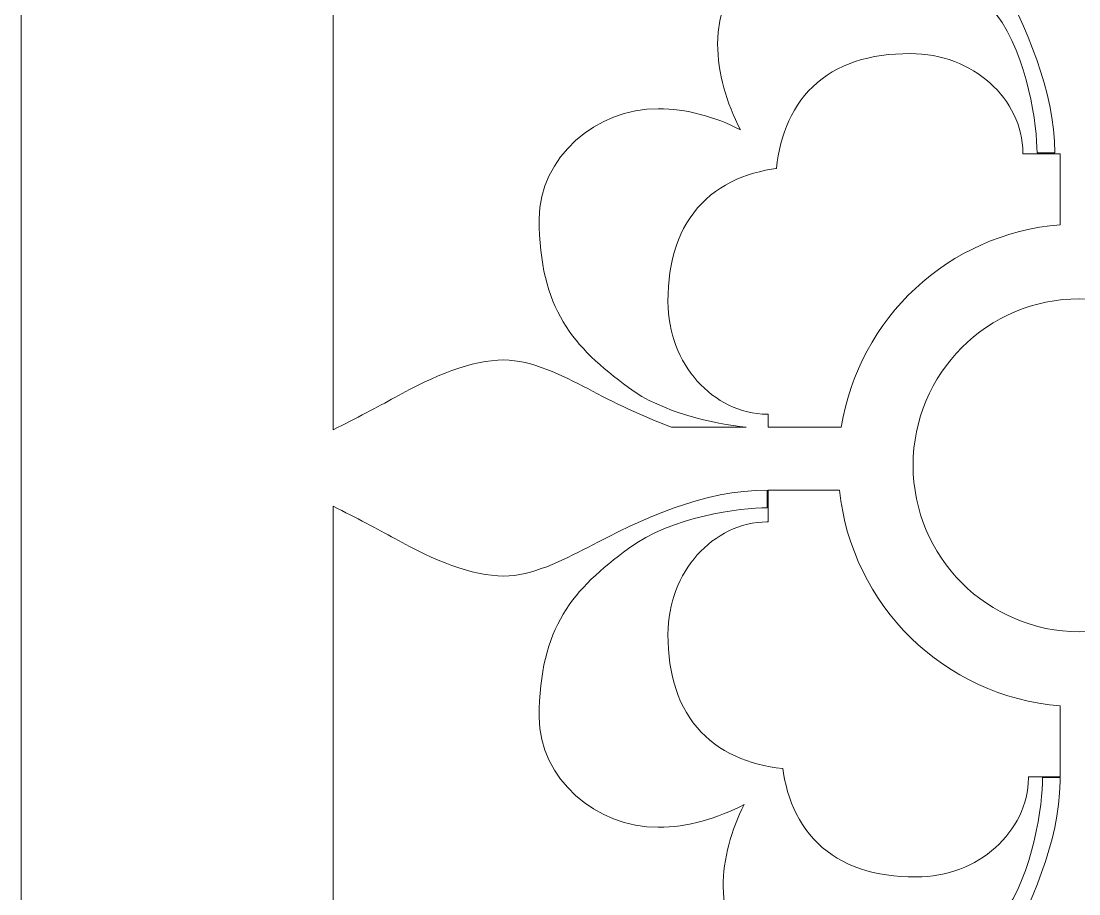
# Model space of a CAD drawing. Header units: centimetres. Extents: x -9.9 to 7.5, y -9.5 to 6.6.
# Drawn here: x -9.861 to -8.785, y -7.767 to -6.88 of the extents above; entities that cross this region are included whole.
import ezdxf

# ---------------------------------------------------------------- set-up
doc = ezdxf.new("R2010")
doc.units = ezdxf.units.CM
doc.header["$MEASUREMENT"] = 0
doc.layers.add('layer 1', color=7, linetype='Continuous')

msp = doc.modelspace()

# ---------------------------------------------------------------- linework, layer by layer
at = {"layer": 'layer 1', "color": 177, "lineweight": 9}
for points, knots in [([(-9.86086, -9.47414), (-9.86086, -9.47414), (-9.86086, 6.55374), (-9.86086, 6.55374), (-9.86086, 6.55374), (-9.86086, 6.55374), (-1.55598, 6.55374), (-1.55598, 6.55374), (-1.55598, 6.55374), (-1.55598, 6.55374), (-1.55598, -9.47414), (-1.55598, -9.47414), (-1.55598, -9.47414), (-1.55598, -9.47414), (-9.86086, -9.47414), (-9.86086, -9.47414)], [0, 0, 0, 0, 0.2, 0.2, 0.2, 0.2, 0.4, 0.4, 0.4, 0.4, 0.6, 0.6, 0.6, 0.6, 1, 1, 1, 1]), ([(-8.88262, -6.68311), (-8.88839, -6.66622), (-8.89172, -6.65003), (-8.89172, -6.63456), (-8.89172, -6.63456), (-8.89172, -6.60655), (-8.87605, -6.57518), (-8.86259, -6.54942), (-8.86259, -6.54942), (-8.83405, -6.49566), (-8.80554, -6.4333), (-8.80439, -6.37075), (-8.80439, -6.37075), (-8.80439, -6.37075), (-8.80439, -6.36684), (-8.80439, -6.36684), (-8.80439, -6.36684), (-8.80439, -6.36684), (-8.82227, -6.36684), (-8.82227, -6.36684), (-8.82227, -6.36684), (-8.82227, -6.39373), (-8.83123, -6.46431), (-8.86372, -6.50798), (-8.86372, -6.50798), (-8.90516, -6.564), (-8.94323, -6.59871), (-9.0351, -6.59871), (-9.0351, -6.59871), (-9.09783, -6.59871), (-9.1471, -6.54048), (-9.1471, -6.47773), (-9.1471, -6.47773), (-9.1471, -6.44935), (-9.13884, -6.42004), (-9.12575, -6.39408), (-9.12575, -6.39408), (-9.15261, -6.40827), (-9.18336, -6.41734), (-9.2131, -6.41734), (-9.2131, -6.41734), (-9.27584, -6.41734), (-9.33407, -6.36806), (-9.33407, -6.30534), (-9.33407, -6.30534), (-9.33407, -6.21347), (-9.29936, -6.1754), (-9.24334, -6.13396), (-9.24334, -6.13396), (-9.19967, -6.10147), (-9.1291, -6.0925), (-9.10221, -6.0925), (-9.10221, -6.0925), (-9.10221, -6.0925), (-9.10221, -6.07458), (-9.10221, -6.07458), (-9.10221, -6.07458), (-9.16607, -6.07458), (-9.2299, -6.10371), (-9.28478, -6.13284), (-9.28478, -6.13284), (-9.31055, -6.14628), (-9.34191, -6.16196), (-9.36992, -6.16196), (-9.36992, -6.16196), (-9.40353, -6.16196), (-9.44049, -6.14628), (-9.4808, -6.12387), (-9.4808, -6.12387), (-9.49863, -6.11419), (-9.5204, -6.10266), (-9.54347, -6.09107), (-9.54347, -6.09107), (-9.54347, -6.09107), (-9.54347, -7.29559), (-9.54347, -7.29559), (-9.54347, -7.29559), (-9.5204, -7.284), (-9.49863, -7.27246), (-9.4808, -7.26278), (-9.4808, -7.26278), (-9.44049, -7.24037), (-9.40353, -7.22469), (-9.36992, -7.22469), (-9.36992, -7.22469), (-9.34191, -7.22469), (-9.31055, -7.24037), (-9.28478, -7.25382), (-9.28478, -7.25382), (-9.25815, -7.26796), (-9.2294, -7.2821), (-9.19956, -7.2929), (-9.19956, -7.2929), (-9.19956, -7.2929), (-9.12355, -7.2929), (-9.12355, -7.2929), (-9.12355, -7.2929), (-9.15681, -7.2895), (-9.20859, -7.27854), (-9.24334, -7.25269), (-9.24334, -7.25269), (-9.29936, -7.21125), (-9.33407, -7.17318), (-9.33407, -7.08131), (-9.33407, -7.08131), (-9.33407, -7.01858), (-9.27584, -6.96931), (-9.2131, -6.96931), (-9.2131, -6.96931), (-9.18471, -6.96931), (-9.1554, -6.97757), (-9.12944, -6.99066), (-9.12944, -6.99066), (-9.14363, -6.9638), (-9.1527, -6.93306), (-9.1527, -6.90332), (-9.1527, -6.90332), (-9.1527, -6.84057), (-9.10343, -6.78234), (-9.0407, -6.78234), (-9.0407, -6.78234), (-8.94883, -6.78234), (-8.91076, -6.81706), (-8.86932, -6.87307), (-8.86932, -6.87307), (-8.83683, -6.91674), (-8.82787, -6.98732), (-8.82787, -7.01421), (-8.82787, -7.01421), (-8.82787, -7.01421), (-8.80995, -7.01421), (-8.80995, -7.01421), (-8.80995, -7.01421), (-8.80995, -6.95035), (-8.83907, -6.88651), (-8.8682, -6.83163), (-8.8682, -6.83163), (-8.88165, -6.80587), (-8.89732, -6.7745), (-8.89732, -6.74649), (-8.89732, -6.74649), (-8.89732, -6.72654), (-8.8918, -6.70542), (-8.88262, -6.68311)], [0, 0, 0, 0, 0.027027, 0.027027, 0.027027, 0.027027, 0.0540541, 0.0540541, 0.0540541, 0.0540541, 0.0810811, 0.0810811, 0.0810811, 0.0810811, 0.1081081, 0.1081081, 0.1081081, 0.1081081, 0.1351351, 0.1351351, 0.1351351, 0.1351351, 0.1621622, 0.1621622, 0.1621622, 0.1621622, 0.1891892, 0.1891892, 0.1891892, 0.1891892, 0.2162162, 0.2162162, 0.2162162, 0.2162162, 0.2432432, 0.2432432, 0.2432432, 0.2432432, 0.2702703, 0.2702703, 0.2702703, 0.2702703, 0.2972973, 0.2972973, 0.2972973, 0.2972973, 0.3243243, 0.3243243, 0.3243243, 0.3243243, 0.3513514, 0.3513514, 0.3513514, 0.3513514, 0.3783784, 0.3783784, 0.3783784, 0.3783784, 0.4054054, 0.4054054, 0.4054054, 0.4054054, 0.4324324, 0.4324324, 0.4324324, 0.4324324, 0.4594595, 0.4594595, 0.4594595, 0.4594595, 0.4864865, 0.4864865, 0.4864865, 0.4864865, 0.5135135, 0.5135135, 0.5135135, 0.5135135, 0.5405405, 0.5405405, 0.5405405, 0.5405405, 0.5675676, 0.5675676, 0.5675676, 0.5675676, 0.5945946, 0.5945946, 0.5945946, 0.5945946, 0.6216216, 0.6216216, 0.6216216, 0.6216216, 0.6486486, 0.6486486, 0.6486486, 0.6486486, 0.6756757, 0.6756757, 0.6756757, 0.6756757, 0.7027027, 0.7027027, 0.7027027, 0.7027027, 0.7297297, 0.7297297, 0.7297297, 0.7297297, 0.7567568, 0.7567568, 0.7567568, 0.7567568, 0.7837838, 0.7837838, 0.7837838, 0.7837838, 0.8108108, 0.8108108, 0.8108108, 0.8108108, 0.8378378, 0.8378378, 0.8378378, 0.8378378, 0.8648649, 0.8648649, 0.8648649, 0.8648649, 0.8918919, 0.8918919, 0.8918919, 0.8918919, 0.9189189, 0.9189189, 0.9189189, 0.9189189, 0.9459459, 0.9459459, 0.9459459, 0.9459459, 1, 1, 1, 1]), ([(-9.10123, -7.2929), (-9.10123, -7.2929), (-9.02692, -7.2929), (-9.02692, -7.2929), (-9.02692, -7.2929), (-9.00933, -7.18223), (-8.9177, -7.0962), (-8.80439, -7.08721), (-8.80439, -7.08721), (-8.80439, -7.08721), (-8.80439, -7.01518), (-8.80439, -7.01518), (-8.80439, -7.01518), (-8.80439, -7.01518), (-8.84231, -7.01518), (-8.84231, -7.01518), (-8.84231, -7.01518), (-8.84231, -7.01518), (-8.84231, -7.01381), (-8.84231, -7.01381), (-8.84231, -7.01381), (-8.84231, -7.01381), (-8.84245, -7.00908), (-8.84245, -7.00908), (-8.84245, -7.00908), (-8.84245, -7.00908), (-8.84291, -7.00401), (-8.84291, -7.00401), (-8.84291, -7.00401), (-8.84291, -7.00401), (-8.84366, -6.99899), (-8.84366, -6.99899), (-8.84366, -6.99899), (-8.84366, -6.99899), (-8.84469, -6.99403), (-8.84469, -6.99403), (-8.84469, -6.99403), (-8.84469, -6.99403), (-8.846, -6.98917), (-8.846, -6.98917), (-8.846, -6.98917), (-8.846, -6.98917), (-8.84757, -6.98439), (-8.84757, -6.98439), (-8.84757, -6.98439), (-8.84757, -6.98439), (-8.8494, -6.97971), (-8.8494, -6.97971), (-8.8494, -6.97971), (-8.8494, -6.97971), (-8.85146, -6.97513), (-8.85146, -6.97513), (-8.85146, -6.97513), (-8.85146, -6.97513), (-8.85377, -6.97066), (-8.85377, -6.97066), (-8.85377, -6.97066), (-8.85377, -6.97066), (-8.8563, -6.96632), (-8.8563, -6.96632), (-8.8563, -6.96632), (-8.8563, -6.96632), (-8.85905, -6.9621), (-8.85905, -6.9621), (-8.85905, -6.9621), (-8.85905, -6.9621), (-8.86202, -6.95801), (-8.86202, -6.95801), (-8.86202, -6.95801), (-8.86202, -6.95801), (-8.86519, -6.95406), (-8.86519, -6.95406), (-8.86519, -6.95406), (-8.86519, -6.95406), (-8.86856, -6.95025), (-8.86856, -6.95025), (-8.86856, -6.95025), (-8.86856, -6.95025), (-8.87212, -6.94659), (-8.87212, -6.94659), (-8.87212, -6.94659), (-8.87212, -6.94659), (-8.87587, -6.94307), (-8.87587, -6.94307), (-8.87587, -6.94307), (-8.87587, -6.94307), (-8.8798, -6.93973), (-8.8798, -6.93973), (-8.8798, -6.93973), (-8.8798, -6.93973), (-8.88391, -6.93654), (-8.88391, -6.93654), (-8.88391, -6.93654), (-8.88391, -6.93654), (-8.88819, -6.93353), (-8.88819, -6.93353), (-8.88819, -6.93353), (-8.88819, -6.93353), (-8.89263, -6.9307), (-8.89263, -6.9307), (-8.89263, -6.9307), (-8.89263, -6.9307), (-8.89723, -6.92806), (-8.89723, -6.92806), (-8.89723, -6.92806), (-8.89723, -6.92806), (-8.90198, -6.92561), (-8.90198, -6.92561), (-8.90198, -6.92561), (-8.90198, -6.92561), (-8.90689, -6.92335), (-8.90689, -6.92335), (-8.90689, -6.92335), (-8.90689, -6.92335), (-8.91194, -6.9213), (-8.91194, -6.9213), (-8.91194, -6.9213), (-8.91194, -6.9213), (-8.91713, -6.91947), (-8.91713, -6.91947), (-8.91713, -6.91947), (-8.91713, -6.91947), (-8.92244, -6.91786), (-8.92244, -6.91786), (-8.92244, -6.91786), (-8.92244, -6.91786), (-8.92787, -6.91648), (-8.92787, -6.91648), (-8.92787, -6.91648), (-8.92787, -6.91648), (-8.93343, -6.91533), (-8.93343, -6.91533), (-8.93343, -6.91533), (-8.93343, -6.91533), (-8.9391, -6.91443), (-8.9391, -6.91443), (-8.9391, -6.91443), (-8.9391, -6.91443), (-8.94487, -6.91378), (-8.94487, -6.91378), (-8.94487, -6.91378), (-8.94487, -6.91378), (-8.95073, -6.91339), (-8.95073, -6.91339), (-8.95073, -6.91339), (-8.95073, -6.91339), (-8.95659, -6.91325), (-8.95659, -6.91325), (-8.95659, -6.91325), (-8.95659, -6.91325), (-8.96434, -6.91338), (-8.96434, -6.91338), (-8.96434, -6.91338), (-8.96434, -6.91338), (-8.9718, -6.91375), (-8.9718, -6.91375), (-8.9718, -6.91375), (-8.9718, -6.91375), (-8.97907, -6.91438), (-8.97907, -6.91438), (-8.97907, -6.91438), (-8.97907, -6.91438), (-8.98616, -6.91525), (-8.98616, -6.91525), (-8.98616, -6.91525), (-8.98616, -6.91525), (-8.99306, -6.91639), (-8.99306, -6.91639), (-8.99306, -6.91639), (-8.99306, -6.91639), (-8.99978, -6.9178), (-8.99978, -6.9178), (-8.99978, -6.9178), (-8.99978, -6.9178), (-9.00631, -6.91947), (-9.00631, -6.91947), (-9.00631, -6.91947), (-9.00631, -6.91947), (-9.01266, -6.92141), (-9.01266, -6.92141), (-9.01266, -6.92141), (-9.01266, -6.92141), (-9.01882, -6.92363), (-9.01882, -6.92363), (-9.01882, -6.92363), (-9.01882, -6.92363), (-9.02478, -6.92614), (-9.02478, -6.92614), (-9.02478, -6.92614), (-9.02478, -6.92614), (-9.03053, -6.92892), (-9.03053, -6.92892), (-9.03053, -6.92892), (-9.03053, -6.92892), (-9.03607, -6.93198), (-9.03607, -6.93198), (-9.03607, -6.93198), (-9.03607, -6.93198), (-9.04138, -6.93532), (-9.04138, -6.93532), (-9.04138, -6.93532), (-9.04138, -6.93532), (-9.04646, -6.93893), (-9.04646, -6.93893), (-9.04646, -6.93893), (-9.04646, -6.93893), (-9.05128, -6.94281), (-9.05128, -6.94281), (-9.05128, -6.94281), (-9.05128, -6.94281), (-9.05585, -6.94693), (-9.05585, -6.94693), (-9.05585, -6.94693), (-9.05585, -6.94693), (-9.06016, -6.9513), (-9.06016, -6.9513), (-9.06016, -6.9513), (-9.06016, -6.9513), (-9.06419, -6.95588), (-9.06419, -6.95588), (-9.06419, -6.95588), (-9.06419, -6.95588), (-9.06794, -6.96068), (-9.06794, -6.96068), (-9.06794, -6.96068), (-9.06794, -6.96068), (-9.07142, -6.96567), (-9.07142, -6.96567), (-9.07142, -6.96567), (-9.07142, -6.96567), (-9.07462, -6.97083), (-9.07462, -6.97083), (-9.07462, -6.97083), (-9.07462, -6.97083), (-9.07755, -6.97616), (-9.07755, -6.97616), (-9.07755, -6.97616), (-9.07755, -6.97616), (-9.08021, -6.98163), (-9.08021, -6.98163), (-9.08021, -6.98163), (-9.08021, -6.98163), (-9.08261, -6.98724), (-9.08261, -6.98724), (-9.08261, -6.98724), (-9.08261, -6.98724), (-9.08477, -6.99297), (-9.08477, -6.99297), (-9.08477, -6.99297), (-9.08477, -6.99297), (-9.08668, -6.99883), (-9.08668, -6.99883), (-9.08668, -6.99883), (-9.08668, -6.99883), (-9.08837, -7.0048), (-9.08837, -7.0048), (-9.08837, -7.0048), (-9.08837, -7.0048), (-9.08983, -7.01088), (-9.08983, -7.01088), (-9.08983, -7.01088), (-9.08983, -7.01088), (-9.09108, -7.01706), (-9.09108, -7.01706), (-9.09108, -7.01706), (-9.09108, -7.01706), (-9.09213, -7.02335), (-9.09213, -7.02335), (-9.09213, -7.02335), (-9.09213, -7.02335), (-9.09298, -7.02973), (-9.09298, -7.02973), (-9.09298, -7.02973), (-9.09298, -7.02973), (-9.093, -7.02992), (-9.093, -7.02992), (-9.093, -7.02992), (-9.093, -7.02992), (-9.09781, -7.03068), (-9.09781, -7.03068), (-9.09781, -7.03068), (-9.09781, -7.03068), (-9.10407, -7.03189), (-9.10407, -7.03189), (-9.10407, -7.03189), (-9.10407, -7.03189), (-9.11022, -7.03331), (-9.11022, -7.03331), (-9.11022, -7.03331), (-9.11022, -7.03331), (-9.11627, -7.03496), (-9.11627, -7.03496), (-9.11627, -7.03496), (-9.11627, -7.03496), (-9.1222, -7.03684), (-9.1222, -7.03684), (-9.1222, -7.03684), (-9.1222, -7.03684), (-9.12801, -7.03896), (-9.12801, -7.03896), (-9.12801, -7.03896), (-9.12801, -7.03896), (-9.1337, -7.04133), (-9.1337, -7.04133), (-9.1337, -7.04133), (-9.1337, -7.04133), (-9.13924, -7.04396), (-9.13924, -7.04396), (-9.13924, -7.04396), (-9.13924, -7.04396), (-9.14464, -7.04686), (-9.14464, -7.04686), (-9.14464, -7.04686), (-9.14464, -7.04686), (-9.14988, -7.05004), (-9.14988, -7.05004), (-9.14988, -7.05004), (-9.14988, -7.05004), (-9.15494, -7.0535), (-9.15494, -7.0535), (-9.15494, -7.0535), (-9.15494, -7.0535), (-9.15981, -7.05724), (-9.15981, -7.05724), (-9.15981, -7.05724), (-9.15981, -7.05724), (-9.16447, -7.06126), (-9.16447, -7.06126), (-9.16447, -7.06126), (-9.16447, -7.06126), (-9.1689, -7.06556), (-9.1689, -7.06556), (-9.1689, -7.06556), (-9.1689, -7.06556), (-9.17309, -7.07013), (-9.17309, -7.07013), (-9.17309, -7.07013), (-9.17309, -7.07013), (-9.17703, -7.07497), (-9.17703, -7.07497), (-9.17703, -7.07497), (-9.17703, -7.07497), (-9.18071, -7.08006), (-9.18071, -7.08006), (-9.18071, -7.08006), (-9.18071, -7.08006), (-9.18411, -7.08539), (-9.18411, -7.08539), (-9.18411, -7.08539), (-9.18411, -7.08539), (-9.18722, -7.09096), (-9.18722, -7.09096), (-9.18722, -7.09096), (-9.18722, -7.09096), (-9.19005, -7.09674), (-9.19005, -7.09674), (-9.19005, -7.09674), (-9.19005, -7.09674), (-9.1926, -7.10274), (-9.1926, -7.10274), (-9.1926, -7.10274), (-9.1926, -7.10274), (-9.19486, -7.10893), (-9.19486, -7.10893), (-9.19486, -7.10893), (-9.19486, -7.10893), (-9.19684, -7.11532), (-9.19684, -7.11532), (-9.19684, -7.11532), (-9.19684, -7.11532), (-9.19854, -7.1219), (-9.19854, -7.1219), (-9.19854, -7.1219), (-9.19854, -7.1219), (-9.19997, -7.12867), (-9.19997, -7.12867), (-9.19997, -7.12867), (-9.19997, -7.12867), (-9.20113, -7.13562), (-9.20113, -7.13562), (-9.20113, -7.13562), (-9.20113, -7.13562), (-9.20202, -7.14276), (-9.20202, -7.14276), (-9.20202, -7.14276), (-9.20202, -7.14276), (-9.20266, -7.15009), (-9.20266, -7.15009), (-9.20266, -7.15009), (-9.20266, -7.15009), (-9.20303, -7.15761), (-9.20303, -7.15761), (-9.20303, -7.15761), (-9.20303, -7.15761), (-9.20316, -7.16541), (-9.20316, -7.16541), (-9.20316, -7.16541), (-9.20316, -7.16541), (-9.20303, -7.17128), (-9.20303, -7.17128), (-9.20303, -7.17128), (-9.20303, -7.17128), (-9.20263, -7.17714), (-9.20263, -7.17714), (-9.20263, -7.17714), (-9.20263, -7.17714), (-9.20198, -7.18291), (-9.20198, -7.18291), (-9.20198, -7.18291), (-9.20198, -7.18291), (-9.20108, -7.18857), (-9.20108, -7.18857), (-9.20108, -7.18857), (-9.20108, -7.18857), (-9.19994, -7.19413), (-9.19994, -7.19413), (-9.19994, -7.19413), (-9.19994, -7.19413), (-9.19855, -7.19958), (-9.19855, -7.19958), (-9.19855, -7.19958), (-9.19855, -7.19958), (-9.19694, -7.20489), (-9.19694, -7.20489), (-9.19694, -7.20489), (-9.19694, -7.20489), (-9.19511, -7.21008), (-9.19511, -7.21008), (-9.19511, -7.21008), (-9.19511, -7.21008), (-9.19307, -7.21512), (-9.19307, -7.21512), (-9.19307, -7.21512), (-9.19307, -7.21512), (-9.19081, -7.22003), (-9.19081, -7.22003), (-9.19081, -7.22003), (-9.19081, -7.22003), (-9.18836, -7.22478), (-9.18836, -7.22478), (-9.18836, -7.22478), (-9.18836, -7.22478), (-9.18572, -7.22939), (-9.18572, -7.22939), (-9.18572, -7.22939), (-9.18572, -7.22939), (-9.18288, -7.23383), (-9.18288, -7.23383), (-9.18288, -7.23383), (-9.18288, -7.23383), (-9.17987, -7.23811), (-9.17987, -7.23811), (-9.17987, -7.23811), (-9.17987, -7.23811), (-9.17669, -7.24222), (-9.17669, -7.24222), (-9.17669, -7.24222), (-9.17669, -7.24222), (-9.17334, -7.24615), (-9.17334, -7.24615), (-9.17334, -7.24615), (-9.17334, -7.24615), (-9.16984, -7.2499), (-9.16984, -7.2499), (-9.16984, -7.2499), (-9.16984, -7.2499), (-9.16617, -7.25346), (-9.16617, -7.25346), (-9.16617, -7.25346), (-9.16617, -7.25346), (-9.16236, -7.25683), (-9.16236, -7.25683), (-9.16236, -7.25683), (-9.16236, -7.25683), (-9.15841, -7.26), (-9.15841, -7.26), (-9.15841, -7.26), (-9.15841, -7.26), (-9.15432, -7.26297), (-9.15432, -7.26297), (-9.15432, -7.26297), (-9.15432, -7.26297), (-9.1501, -7.26572), (-9.1501, -7.26572), (-9.1501, -7.26572), (-9.1501, -7.26572), (-9.14575, -7.26826), (-9.14575, -7.26826), (-9.14575, -7.26826), (-9.14575, -7.26826), (-9.14129, -7.27056), (-9.14129, -7.27056), (-9.14129, -7.27056), (-9.14129, -7.27056), (-9.13672, -7.27263), (-9.13672, -7.27263), (-9.13672, -7.27263), (-9.13672, -7.27263), (-9.13204, -7.27445), (-9.13204, -7.27445), (-9.13204, -7.27445), (-9.13204, -7.27445), (-9.12725, -7.27603), (-9.12725, -7.27603), (-9.12725, -7.27603), (-9.12725, -7.27603), (-9.12238, -7.27733), (-9.12238, -7.27733), (-9.12238, -7.27733), (-9.12238, -7.27733), (-9.11743, -7.27837), (-9.11743, -7.27837), (-9.11743, -7.27837), (-9.11743, -7.27837), (-9.1124, -7.27912), (-9.1124, -7.27912), (-9.1124, -7.27912), (-9.1124, -7.27912), (-9.10733, -7.27958), (-9.10733, -7.27958), (-9.10733, -7.27958), (-9.10733, -7.27958), (-9.10259, -7.27972), (-9.10259, -7.27972), (-9.10259, -7.27972), (-9.10259, -7.27972), (-9.10123, -7.27972), (-9.10123, -7.27972), (-9.10123, -7.27972), (-9.10123, -7.27972), (-9.10123, -7.2929), (-9.10123, -7.2929)], [0, 0, 0, 0, 0.0074627, 0.0074627, 0.0074627, 0.0074627, 0.0149254, 0.0149254, 0.0149254, 0.0149254, 0.0223881, 0.0223881, 0.0223881, 0.0223881, 0.0298507, 0.0298507, 0.0298507, 0.0298507, 0.0373134, 0.0373134, 0.0373134, 0.0373134, 0.0447761, 0.0447761, 0.0447761, 0.0447761, 0.0522388, 0.0522388, 0.0522388, 0.0522388, 0.0597015, 0.0597015, 0.0597015, 0.0597015, 0.0671642, 0.0671642, 0.0671642, 0.0671642, 0.0746269, 0.0746269, 0.0746269, 0.0746269, 0.0820896, 0.0820896, 0.0820896, 0.0820896, 0.0895522, 0.0895522, 0.0895522, 0.0895522, 0.0970149, 0.0970149, 0.0970149, 0.0970149, 0.1044776, 0.1044776, 0.1044776, 0.1044776, 0.1119403, 0.1119403, 0.1119403, 0.1119403, 0.119403, 0.119403, 0.119403, 0.119403, 0.1268657, 0.1268657, 0.1268657, 0.1268657, 0.1343284, 0.1343284, 0.1343284, 0.1343284, 0.141791, 0.141791, 0.141791, 0.141791, 0.1492537, 0.1492537, 0.1492537, 0.1492537, 0.1567164, 0.1567164, 0.1567164, 0.1567164, 0.1641791, 0.1641791, 0.1641791, 0.1641791, 0.1716418, 0.1716418, 0.1716418, 0.1716418, 0.1791045, 0.1791045, 0.1791045, 0.1791045, 0.1865672, 0.1865672, 0.1865672, 0.1865672, 0.1940299, 0.1940299, 0.1940299, 0.1940299, 0.2014925, 0.2014925, 0.2014925, 0.2014925, 0.2089552, 0.2089552, 0.2089552, 0.2089552, 0.2164179, 0.2164179, 0.2164179, 0.2164179, 0.2238806, 0.2238806, 0.2238806, 0.2238806, 0.2313433, 0.2313433, 0.2313433, 0.2313433, 0.238806, 0.238806, 0.238806, 0.238806, 0.2462687, 0.2462687, 0.2462687, 0.2462687, 0.2537313, 0.2537313, 0.2537313, 0.2537313, 0.261194, 0.261194, 0.261194, 0.261194, 0.2686567, 0.2686567, 0.2686567, 0.2686567, 0.2761194, 0.2761194, 0.2761194, 0.2761194, 0.2835821, 0.2835821, 0.2835821, 0.2835821, 0.2910448, 0.2910448, 0.2910448, 0.2910448, 0.2985075, 0.2985075, 0.2985075, 0.2985075, 0.3059701, 0.3059701, 0.3059701, 0.3059701, 0.3134328, 0.3134328, 0.3134328, 0.3134328, 0.3208955, 0.3208955, 0.3208955, 0.3208955, 0.3283582, 0.3283582, 0.3283582, 0.3283582, 0.3358209, 0.3358209, 0.3358209, 0.3358209, 0.3432836, 0.3432836, 0.3432836, 0.3432836, 0.3507463, 0.3507463, 0.3507463, 0.3507463, 0.358209, 0.358209, 0.358209, 0.358209, 0.3656716, 0.3656716, 0.3656716, 0.3656716, 0.3731343, 0.3731343, 0.3731343, 0.3731343, 0.380597, 0.380597, 0.380597, 0.380597, 0.3880597, 0.3880597, 0.3880597, 0.3880597, 0.3955224, 0.3955224, 0.3955224, 0.3955224, 0.4029851, 0.4029851, 0.4029851, 0.4029851, 0.4104478, 0.4104478, 0.4104478, 0.4104478, 0.4179104, 0.4179104, 0.4179104, 0.4179104, 0.4253731, 0.4253731, 0.4253731, 0.4253731, 0.4328358, 0.4328358, 0.4328358, 0.4328358, 0.4402985, 0.4402985, 0.4402985, 0.4402985, 0.4477612, 0.4477612, 0.4477612, 0.4477612, 0.4552239, 0.4552239, 0.4552239, 0.4552239, 0.4626866, 0.4626866, 0.4626866, 0.4626866, 0.4701493, 0.4701493, 0.4701493, 0.4701493, 0.4776119, 0.4776119, 0.4776119, 0.4776119, 0.4850746, 0.4850746, 0.4850746, 0.4850746, 0.4925373, 0.4925373, 0.4925373, 0.4925373, 0.5, 0.5, 0.5, 0.5, 0.5074627, 0.5074627, 0.5074627, 0.5074627, 0.5149254, 0.5149254, 0.5149254, 0.5149254, 0.5223881, 0.5223881, 0.5223881, 0.5223881, 0.5298507, 0.5298507, 0.5298507, 0.5298507, 0.5373134, 0.5373134, 0.5373134, 0.5373134, 0.5447761, 0.5447761, 0.5447761, 0.5447761, 0.5522388, 0.5522388, 0.5522388, 0.5522388, 0.5597015, 0.5597015, 0.5597015, 0.5597015, 0.5671642, 0.5671642, 0.5671642, 0.5671642, 0.5746269, 0.5746269, 0.5746269, 0.5746269, 0.5820896, 0.5820896, 0.5820896, 0.5820896, 0.5895522, 0.5895522, 0.5895522, 0.5895522, 0.5970149, 0.5970149, 0.5970149, 0.5970149, 0.6044776, 0.6044776, 0.6044776, 0.6044776, 0.6119403, 0.6119403, 0.6119403, 0.6119403, 0.619403, 0.619403, 0.619403, 0.619403, 0.6268657, 0.6268657, 0.6268657, 0.6268657, 0.6343284, 0.6343284, 0.6343284, 0.6343284, 0.641791, 0.641791, 0.641791, 0.641791, 0.6492537, 0.6492537, 0.6492537, 0.6492537, 0.6567164, 0.6567164, 0.6567164, 0.6567164, 0.6641791, 0.6641791, 0.6641791, 0.6641791, 0.6716418, 0.6716418, 0.6716418, 0.6716418, 0.6791045, 0.6791045, 0.6791045, 0.6791045, 0.6865672, 0.6865672, 0.6865672, 0.6865672, 0.6940299, 0.6940299, 0.6940299, 0.6940299, 0.7014925, 0.7014925, 0.7014925, 0.7014925, 0.7089552, 0.7089552, 0.7089552, 0.7089552, 0.7164179, 0.7164179, 0.7164179, 0.7164179, 0.7238806, 0.7238806, 0.7238806, 0.7238806, 0.7313433, 0.7313433, 0.7313433, 0.7313433, 0.738806, 0.738806, 0.738806, 0.738806, 0.7462687, 0.7462687, 0.7462687, 0.7462687, 0.7537313, 0.7537313, 0.7537313, 0.7537313, 0.761194, 0.761194, 0.761194, 0.761194, 0.7686567, 0.7686567, 0.7686567, 0.7686567, 0.7761194, 0.7761194, 0.7761194, 0.7761194, 0.7835821, 0.7835821, 0.7835821, 0.7835821, 0.7910448, 0.7910448, 0.7910448, 0.7910448, 0.7985075, 0.7985075, 0.7985075, 0.7985075, 0.8059701, 0.8059701, 0.8059701, 0.8059701, 0.8134328, 0.8134328, 0.8134328, 0.8134328, 0.8208955, 0.8208955, 0.8208955, 0.8208955, 0.8283582, 0.8283582, 0.8283582, 0.8283582, 0.8358209, 0.8358209, 0.8358209, 0.8358209, 0.8432836, 0.8432836, 0.8432836, 0.8432836, 0.8507463, 0.8507463, 0.8507463, 0.8507463, 0.858209, 0.858209, 0.858209, 0.858209, 0.8656716, 0.8656716, 0.8656716, 0.8656716, 0.8731343, 0.8731343, 0.8731343, 0.8731343, 0.880597, 0.880597, 0.880597, 0.880597, 0.8880597, 0.8880597, 0.8880597, 0.8880597, 0.8955224, 0.8955224, 0.8955224, 0.8955224, 0.9029851, 0.9029851, 0.9029851, 0.9029851, 0.9104478, 0.9104478, 0.9104478, 0.9104478, 0.9179104, 0.9179104, 0.9179104, 0.9179104, 0.9253731, 0.9253731, 0.9253731, 0.9253731, 0.9328358, 0.9328358, 0.9328358, 0.9328358, 0.9402985, 0.9402985, 0.9402985, 0.9402985, 0.9477612, 0.9477612, 0.9477612, 0.9477612, 0.9552239, 0.9552239, 0.9552239, 0.9552239, 0.9626866, 0.9626866, 0.9626866, 0.9626866, 0.9701493, 0.9701493, 0.9701493, 0.9701493, 0.9776119, 0.9776119, 0.9776119, 0.9776119, 0.9850746, 0.9850746, 0.9850746, 0.9850746, 1, 1, 1, 1]), ([(-8.95391, -7.33167), (-8.95391, -7.23825), (-8.87816, -7.1625), (-8.78475, -7.1625), (-8.78475, -7.1625), (-8.69133, -7.1625), (-8.61558, -7.23825), (-8.61558, -7.33167), (-8.61558, -7.33167), (-8.61558, -7.42508), (-8.69133, -7.50083), (-8.78475, -7.50083), (-8.78475, -7.50083), (-8.87816, -7.50083), (-8.95391, -7.42508), (-8.95391, -7.33167)], [0, 0, 0, 0, 0.2, 0.2, 0.2, 0.2, 0.4, 0.4, 0.4, 0.4, 0.6, 0.6, 0.6, 0.6, 1, 1, 1, 1]), ([(-8.88262, -7.9654), (-8.88839, -7.9485), (-8.89172, -7.93232), (-8.89172, -7.91684), (-8.89172, -7.91684), (-8.89172, -7.88884), (-8.87605, -7.85747), (-8.86259, -7.83171), (-8.86259, -7.83171), (-8.83405, -7.77794), (-8.80554, -7.71559), (-8.80439, -7.65303), (-8.80439, -7.65303), (-8.80439, -7.65303), (-8.80439, -7.64913), (-8.80439, -7.64913), (-8.80439, -7.64913), (-8.80439, -7.64913), (-8.82227, -7.64913), (-8.82227, -7.64913), (-8.82227, -7.64913), (-8.82227, -7.67602), (-8.83123, -7.74659), (-8.86372, -7.79026), (-8.86372, -7.79026), (-8.90516, -7.84628), (-8.94323, -7.88099), (-9.0351, -7.88099), (-9.0351, -7.88099), (-9.09783, -7.88099), (-9.1471, -7.82276), (-9.1471, -7.76002), (-9.1471, -7.76002), (-9.1471, -7.73163), (-9.13884, -7.70233), (-9.12575, -7.67637), (-9.12575, -7.67637), (-9.15261, -7.69056), (-9.18336, -7.69963), (-9.2131, -7.69963), (-9.2131, -7.69963), (-9.27584, -7.69963), (-9.33407, -7.65035), (-9.33407, -7.58762), (-9.33407, -7.58762), (-9.33407, -7.49575), (-9.29936, -7.45769), (-9.24334, -7.41624), (-9.24334, -7.41624), (-9.19967, -7.38376), (-9.1291, -7.37479), (-9.10221, -7.37479), (-9.10221, -7.37479), (-9.10221, -7.37479), (-9.10221, -7.35687), (-9.10221, -7.35687), (-9.10221, -7.35687), (-9.16607, -7.35687), (-9.2299, -7.38599), (-9.28478, -7.41512), (-9.28478, -7.41512), (-9.31055, -7.42857), (-9.34191, -7.44424), (-9.36992, -7.44424), (-9.36992, -7.44424), (-9.40353, -7.44424), (-9.44049, -7.42857), (-9.4808, -7.40615), (-9.4808, -7.40615), (-9.49863, -7.39648), (-9.5204, -7.38495), (-9.54347, -7.37335), (-9.54347, -7.37335), (-9.54347, -7.37335), (-9.54347, -8.57788), (-9.54347, -8.57788), (-9.54347, -8.57788), (-9.5204, -8.56628), (-9.49863, -8.55475), (-9.4808, -8.54507), (-9.4808, -8.54507), (-9.44049, -8.52265), (-9.40353, -8.50698), (-9.36992, -8.50698), (-9.36992, -8.50698), (-9.34191, -8.50698), (-9.31055, -8.52265), (-9.28478, -8.53611), (-9.28478, -8.53611), (-9.25815, -8.55025), (-9.2294, -8.56438), (-9.19956, -8.57519), (-9.19956, -8.57519), (-9.19956, -8.57519), (-9.12355, -8.57519), (-9.12355, -8.57519), (-9.12355, -8.57519), (-9.15681, -8.57179), (-9.20859, -8.56083), (-9.24334, -8.53498), (-9.24334, -8.53498), (-9.29936, -8.49354), (-9.33407, -8.45547), (-9.33407, -8.3636), (-9.33407, -8.3636), (-9.33407, -8.30087), (-9.27584, -8.25159), (-9.2131, -8.25159), (-9.2131, -8.25159), (-9.18471, -8.25159), (-9.1554, -8.25986), (-9.12944, -8.27295), (-9.12944, -8.27295), (-9.14363, -8.24609), (-9.1527, -8.21534), (-9.1527, -8.1856), (-9.1527, -8.1856), (-9.1527, -8.12286), (-9.10343, -8.06463), (-9.0407, -8.06463), (-9.0407, -8.06463), (-8.94883, -8.06463), (-8.91076, -8.09934), (-8.86932, -8.15536), (-8.86932, -8.15536), (-8.83683, -8.19903), (-8.82787, -8.2696), (-8.82787, -8.29649), (-8.82787, -8.29649), (-8.82787, -8.29649), (-8.80995, -8.29649), (-8.80995, -8.29649), (-8.80995, -8.29649), (-8.80995, -8.23263), (-8.83907, -8.1688), (-8.8682, -8.11391), (-8.8682, -8.11391), (-8.88165, -8.08815), (-8.89732, -8.05678), (-8.89732, -8.02878), (-8.89732, -8.02878), (-8.89732, -8.00883), (-8.8918, -7.9877), (-8.88262, -7.9654)], [0, 0, 0, 0, 0.027027, 0.027027, 0.027027, 0.027027, 0.0540541, 0.0540541, 0.0540541, 0.0540541, 0.0810811, 0.0810811, 0.0810811, 0.0810811, 0.1081081, 0.1081081, 0.1081081, 0.1081081, 0.1351351, 0.1351351, 0.1351351, 0.1351351, 0.1621622, 0.1621622, 0.1621622, 0.1621622, 0.1891892, 0.1891892, 0.1891892, 0.1891892, 0.2162162, 0.2162162, 0.2162162, 0.2162162, 0.2432432, 0.2432432, 0.2432432, 0.2432432, 0.2702703, 0.2702703, 0.2702703, 0.2702703, 0.2972973, 0.2972973, 0.2972973, 0.2972973, 0.3243243, 0.3243243, 0.3243243, 0.3243243, 0.3513514, 0.3513514, 0.3513514, 0.3513514, 0.3783784, 0.3783784, 0.3783784, 0.3783784, 0.4054054, 0.4054054, 0.4054054, 0.4054054, 0.4324324, 0.4324324, 0.4324324, 0.4324324, 0.4594595, 0.4594595, 0.4594595, 0.4594595, 0.4864865, 0.4864865, 0.4864865, 0.4864865, 0.5135135, 0.5135135, 0.5135135, 0.5135135, 0.5405405, 0.5405405, 0.5405405, 0.5405405, 0.5675676, 0.5675676, 0.5675676, 0.5675676, 0.5945946, 0.5945946, 0.5945946, 0.5945946, 0.6216216, 0.6216216, 0.6216216, 0.6216216, 0.6486486, 0.6486486, 0.6486486, 0.6486486, 0.6756757, 0.6756757, 0.6756757, 0.6756757, 0.7027027, 0.7027027, 0.7027027, 0.7027027, 0.7297297, 0.7297297, 0.7297297, 0.7297297, 0.7567568, 0.7567568, 0.7567568, 0.7567568, 0.7837838, 0.7837838, 0.7837838, 0.7837838, 0.8108108, 0.8108108, 0.8108108, 0.8108108, 0.8378378, 0.8378378, 0.8378378, 0.8378378, 0.8648649, 0.8648649, 0.8648649, 0.8648649, 0.8918919, 0.8918919, 0.8918919, 0.8918919, 0.9189189, 0.9189189, 0.9189189, 0.9189189, 0.9459459, 0.9459459, 0.9459459, 0.9459459, 1, 1, 1, 1]), ([(-9.0287, -7.35686), (-9.0287, -7.35686), (-9.10123, -7.35686), (-9.10123, -7.35686), (-9.10123, -7.35686), (-9.10123, -7.35686), (-9.10123, -7.38923), (-9.10123, -7.38923), (-9.10123, -7.38923), (-9.10123, -7.38923), (-9.1026, -7.38923), (-9.1026, -7.38923), (-9.1026, -7.38923), (-9.1026, -7.38923), (-9.10733, -7.38937), (-9.10733, -7.38937), (-9.10733, -7.38937), (-9.10733, -7.38937), (-9.11241, -7.38983), (-9.11241, -7.38983), (-9.11241, -7.38983), (-9.11241, -7.38983), (-9.11743, -7.39058), (-9.11743, -7.39058), (-9.11743, -7.39058), (-9.11743, -7.39058), (-9.12238, -7.39161), (-9.12238, -7.39161), (-9.12238, -7.39161), (-9.12238, -7.39161), (-9.12725, -7.39292), (-9.12725, -7.39292), (-9.12725, -7.39292), (-9.12725, -7.39292), (-9.13203, -7.39449), (-9.13203, -7.39449), (-9.13203, -7.39449), (-9.13203, -7.39449), (-9.13671, -7.39632), (-9.13671, -7.39632), (-9.13671, -7.39632), (-9.13671, -7.39632), (-9.14129, -7.39839), (-9.14129, -7.39839), (-9.14129, -7.39839), (-9.14129, -7.39839), (-9.14575, -7.40069), (-9.14575, -7.40069), (-9.14575, -7.40069), (-9.14575, -7.40069), (-9.1501, -7.40323), (-9.1501, -7.40323), (-9.1501, -7.40323), (-9.1501, -7.40323), (-9.15432, -7.40598), (-9.15432, -7.40598), (-9.15432, -7.40598), (-9.15432, -7.40598), (-9.1584, -7.40894), (-9.1584, -7.40894), (-9.1584, -7.40894), (-9.1584, -7.40894), (-9.16236, -7.41211), (-9.16236, -7.41211), (-9.16236, -7.41211), (-9.16236, -7.41211), (-9.16617, -7.41548), (-9.16617, -7.41548), (-9.16617, -7.41548), (-9.16617, -7.41548), (-9.16983, -7.41905), (-9.16983, -7.41905), (-9.16983, -7.41905), (-9.16983, -7.41905), (-9.17334, -7.42279), (-9.17334, -7.42279), (-9.17334, -7.42279), (-9.17334, -7.42279), (-9.17669, -7.42672), (-9.17669, -7.42672), (-9.17669, -7.42672), (-9.17669, -7.42672), (-9.17987, -7.43083), (-9.17987, -7.43083), (-9.17987, -7.43083), (-9.17987, -7.43083), (-9.18288, -7.43511), (-9.18288, -7.43511), (-9.18288, -7.43511), (-9.18288, -7.43511), (-9.18571, -7.43955), (-9.18571, -7.43955), (-9.18571, -7.43955), (-9.18571, -7.43955), (-9.18836, -7.44415), (-9.18836, -7.44415), (-9.18836, -7.44415), (-9.18836, -7.44415), (-9.19081, -7.44891), (-9.19081, -7.44891), (-9.19081, -7.44891), (-9.19081, -7.44891), (-9.19306, -7.45382), (-9.19306, -7.45382), (-9.19306, -7.45382), (-9.19306, -7.45382), (-9.19511, -7.45886), (-9.19511, -7.45886), (-9.19511, -7.45886), (-9.19511, -7.45886), (-9.19694, -7.46404), (-9.19694, -7.46404), (-9.19694, -7.46404), (-9.19694, -7.46404), (-9.19855, -7.46936), (-9.19855, -7.46936), (-9.19855, -7.46936), (-9.19855, -7.46936), (-9.19994, -7.4748), (-9.19994, -7.4748), (-9.19994, -7.4748), (-9.19994, -7.4748), (-9.20108, -7.48036), (-9.20108, -7.48036), (-9.20108, -7.48036), (-9.20108, -7.48036), (-9.20198, -7.48602), (-9.20198, -7.48602), (-9.20198, -7.48602), (-9.20198, -7.48602), (-9.20263, -7.49179), (-9.20263, -7.49179), (-9.20263, -7.49179), (-9.20263, -7.49179), (-9.20303, -7.49765), (-9.20303, -7.49765), (-9.20303, -7.49765), (-9.20303, -7.49765), (-9.20316, -7.50352), (-9.20316, -7.50352), (-9.20316, -7.50352), (-9.20316, -7.50352), (-9.20304, -7.51126), (-9.20304, -7.51126), (-9.20304, -7.51126), (-9.20304, -7.51126), (-9.20266, -7.51872), (-9.20266, -7.51872), (-9.20266, -7.51872), (-9.20266, -7.51872), (-9.20204, -7.52599), (-9.20204, -7.52599), (-9.20204, -7.52599), (-9.20204, -7.52599), (-9.20116, -7.53308), (-9.20116, -7.53308), (-9.20116, -7.53308), (-9.20116, -7.53308), (-9.20002, -7.53998), (-9.20002, -7.53998), (-9.20002, -7.53998), (-9.20002, -7.53998), (-9.19862, -7.5467), (-9.19862, -7.5467), (-9.19862, -7.5467), (-9.19862, -7.5467), (-9.19695, -7.55324), (-9.19695, -7.55324), (-9.19695, -7.55324), (-9.19695, -7.55324), (-9.195, -7.55958), (-9.195, -7.55958), (-9.195, -7.55958), (-9.195, -7.55958), (-9.19278, -7.56574), (-9.19278, -7.56574), (-9.19278, -7.56574), (-9.19278, -7.56574), (-9.19028, -7.5717), (-9.19028, -7.5717), (-9.19028, -7.5717), (-9.19028, -7.5717), (-9.1875, -7.57745), (-9.1875, -7.57745), (-9.1875, -7.57745), (-9.1875, -7.57745), (-9.18444, -7.58299), (-9.18444, -7.58299), (-9.18444, -7.58299), (-9.18444, -7.58299), (-9.1811, -7.5883), (-9.1811, -7.5883), (-9.1811, -7.5883), (-9.1811, -7.5883), (-9.17749, -7.59338), (-9.17749, -7.59338), (-9.17749, -7.59338), (-9.17749, -7.59338), (-9.17361, -7.59821), (-9.17361, -7.59821), (-9.17361, -7.59821), (-9.17361, -7.59821), (-9.16949, -7.60277), (-9.16949, -7.60277), (-9.16949, -7.60277), (-9.16949, -7.60277), (-9.16512, -7.60708), (-9.16512, -7.60708), (-9.16512, -7.60708), (-9.16512, -7.60708), (-9.16053, -7.61111), (-9.16053, -7.61111), (-9.16053, -7.61111), (-9.16053, -7.61111), (-9.15574, -7.61486), (-9.15574, -7.61486), (-9.15574, -7.61486), (-9.15574, -7.61486), (-9.15075, -7.61834), (-9.15075, -7.61834), (-9.15075, -7.61834), (-9.15075, -7.61834), (-9.14559, -7.62154), (-9.14559, -7.62154), (-9.14559, -7.62154), (-9.14559, -7.62154), (-9.14026, -7.62447), (-9.14026, -7.62447), (-9.14026, -7.62447), (-9.14026, -7.62447), (-9.13479, -7.62713), (-9.13479, -7.62713), (-9.13479, -7.62713), (-9.13479, -7.62713), (-9.12918, -7.62953), (-9.12918, -7.62953), (-9.12918, -7.62953), (-9.12918, -7.62953), (-9.12345, -7.63169), (-9.12345, -7.63169), (-9.12345, -7.63169), (-9.12345, -7.63169), (-9.11759, -7.6336), (-9.11759, -7.6336), (-9.11759, -7.6336), (-9.11759, -7.6336), (-9.11162, -7.63529), (-9.11162, -7.63529), (-9.11162, -7.63529), (-9.11162, -7.63529), (-9.10554, -7.63675), (-9.10554, -7.63675), (-9.10554, -7.63675), (-9.10554, -7.63675), (-9.09936, -7.638), (-9.09936, -7.638), (-9.09936, -7.638), (-9.09936, -7.638), (-9.09307, -7.63905), (-9.09307, -7.63905), (-9.09307, -7.63905), (-9.09307, -7.63905), (-9.08669, -7.6399), (-9.08669, -7.6399), (-9.08669, -7.6399), (-9.08669, -7.6399), (-9.0865, -7.63992), (-9.0865, -7.63992), (-9.0865, -7.63992), (-9.0865, -7.63992), (-9.08574, -7.64473), (-9.08574, -7.64473), (-9.08574, -7.64473), (-9.08574, -7.64473), (-9.08453, -7.65099), (-9.08453, -7.65099), (-9.08453, -7.65099), (-9.08453, -7.65099), (-9.08311, -7.65715), (-9.08311, -7.65715), (-9.08311, -7.65715), (-9.08311, -7.65715), (-9.08146, -7.66319), (-9.08146, -7.66319), (-9.08146, -7.66319), (-9.08146, -7.66319), (-9.07958, -7.66912), (-9.07958, -7.66912), (-9.07958, -7.66912), (-9.07958, -7.66912), (-9.07746, -7.67493), (-9.07746, -7.67493), (-9.07746, -7.67493), (-9.07746, -7.67493), (-9.07509, -7.68062), (-9.07509, -7.68062), (-9.07509, -7.68062), (-9.07509, -7.68062), (-9.07245, -7.68616), (-9.07245, -7.68616), (-9.07245, -7.68616), (-9.07245, -7.68616), (-9.06955, -7.69156), (-9.06955, -7.69156), (-9.06955, -7.69156), (-9.06955, -7.69156), (-9.06638, -7.6968), (-9.06638, -7.6968), (-9.06638, -7.6968), (-9.06638, -7.6968), (-9.06292, -7.70186), (-9.06292, -7.70186), (-9.06292, -7.70186), (-9.06292, -7.70186), (-9.05918, -7.70673), (-9.05918, -7.70673), (-9.05918, -7.70673), (-9.05918, -7.70673), (-9.05515, -7.71139), (-9.05515, -7.71139), (-9.05515, -7.71139), (-9.05515, -7.71139), (-9.05085, -7.71582), (-9.05085, -7.71582), (-9.05085, -7.71582), (-9.05085, -7.71582), (-9.04629, -7.72001), (-9.04629, -7.72001), (-9.04629, -7.72001), (-9.04629, -7.72001), (-9.04145, -7.72395), (-9.04145, -7.72395), (-9.04145, -7.72395), (-9.04145, -7.72395), (-9.03636, -7.72763), (-9.03636, -7.72763), (-9.03636, -7.72763), (-9.03636, -7.72763), (-9.03102, -7.73103), (-9.03102, -7.73103), (-9.03102, -7.73103), (-9.03102, -7.73103), (-9.02546, -7.73414), (-9.02546, -7.73414), (-9.02546, -7.73414), (-9.02546, -7.73414), (-9.01968, -7.73698), (-9.01968, -7.73698), (-9.01968, -7.73698), (-9.01968, -7.73698), (-9.01368, -7.73952), (-9.01368, -7.73952), (-9.01368, -7.73952), (-9.01368, -7.73952), (-9.00749, -7.74178), (-9.00749, -7.74178), (-9.00749, -7.74178), (-9.00749, -7.74178), (-9.0011, -7.74376), (-9.0011, -7.74376), (-9.0011, -7.74376), (-9.0011, -7.74376), (-8.99452, -7.74546), (-8.99452, -7.74546), (-8.99452, -7.74546), (-8.99452, -7.74546), (-8.98775, -7.74689), (-8.98775, -7.74689), (-8.98775, -7.74689), (-8.98775, -7.74689), (-8.9808, -7.74805), (-8.9808, -7.74805), (-8.9808, -7.74805), (-8.9808, -7.74805), (-8.97366, -7.74894), (-8.97366, -7.74894), (-8.97366, -7.74894), (-8.97366, -7.74894), (-8.96633, -7.74958), (-8.96633, -7.74958), (-8.96633, -7.74958), (-8.96633, -7.74958), (-8.9588, -7.74996), (-8.9588, -7.74996), (-8.9588, -7.74996), (-8.9588, -7.74996), (-8.951, -7.75008), (-8.951, -7.75008), (-8.951, -7.75008), (-8.951, -7.75008), (-8.94513, -7.74995), (-8.94513, -7.74995), (-8.94513, -7.74995), (-8.94513, -7.74995), (-8.93927, -7.74955), (-8.93927, -7.74955), (-8.93927, -7.74955), (-8.93927, -7.74955), (-8.93351, -7.7489), (-8.93351, -7.7489), (-8.93351, -7.7489), (-8.93351, -7.7489), (-8.92784, -7.748), (-8.92784, -7.748), (-8.92784, -7.748), (-8.92784, -7.748), (-8.92228, -7.74686), (-8.92228, -7.74686), (-8.92228, -7.74686), (-8.92228, -7.74686), (-8.91684, -7.74548), (-8.91684, -7.74548), (-8.91684, -7.74548), (-8.91684, -7.74548), (-8.91152, -7.74387), (-8.91152, -7.74387), (-8.91152, -7.74387), (-8.91152, -7.74387), (-8.90634, -7.74203), (-8.90634, -7.74203), (-8.90634, -7.74203), (-8.90634, -7.74203), (-8.90129, -7.73999), (-8.90129, -7.73999), (-8.90129, -7.73999), (-8.90129, -7.73999), (-8.89639, -7.73774), (-8.89639, -7.73774), (-8.89639, -7.73774), (-8.89639, -7.73774), (-8.89163, -7.73528), (-8.89163, -7.73528), (-8.89163, -7.73528), (-8.89163, -7.73528), (-8.88703, -7.73264), (-8.88703, -7.73264), (-8.88703, -7.73264), (-8.88703, -7.73264), (-8.88258, -7.72981), (-8.88258, -7.72981), (-8.88258, -7.72981), (-8.88258, -7.72981), (-8.8783, -7.7268), (-8.8783, -7.7268), (-8.8783, -7.7268), (-8.8783, -7.7268), (-8.8742, -7.72361), (-8.8742, -7.72361), (-8.8742, -7.72361), (-8.8742, -7.72361), (-8.87026, -7.72026), (-8.87026, -7.72026), (-8.87026, -7.72026), (-8.87026, -7.72026), (-8.86652, -7.71676), (-8.86652, -7.71676), (-8.86652, -7.71676), (-8.86652, -7.71676), (-8.86295, -7.71309), (-8.86295, -7.71309), (-8.86295, -7.71309), (-8.86295, -7.71309), (-8.85959, -7.70929), (-8.85959, -7.70929), (-8.85959, -7.70929), (-8.85959, -7.70929), (-8.85641, -7.70533), (-8.85641, -7.70533), (-8.85641, -7.70533), (-8.85641, -7.70533), (-8.85345, -7.70124), (-8.85345, -7.70124), (-8.85345, -7.70124), (-8.85345, -7.70124), (-8.85069, -7.69702), (-8.85069, -7.69702), (-8.85069, -7.69702), (-8.85069, -7.69702), (-8.84816, -7.69268), (-8.84816, -7.69268), (-8.84816, -7.69268), (-8.84816, -7.69268), (-8.84585, -7.68821), (-8.84585, -7.68821), (-8.84585, -7.68821), (-8.84585, -7.68821), (-8.84379, -7.68364), (-8.84379, -7.68364), (-8.84379, -7.68364), (-8.84379, -7.68364), (-8.84196, -7.67895), (-8.84196, -7.67895), (-8.84196, -7.67895), (-8.84196, -7.67895), (-8.84039, -7.67418), (-8.84039, -7.67418), (-8.84039, -7.67418), (-8.84039, -7.67418), (-8.83908, -7.6693), (-8.83908, -7.6693), (-8.83908, -7.6693), (-8.83908, -7.6693), (-8.83805, -7.66435), (-8.83805, -7.66435), (-8.83805, -7.66435), (-8.83805, -7.66435), (-8.8373, -7.65933), (-8.8373, -7.65933), (-8.8373, -7.65933), (-8.8373, -7.65933), (-8.83684, -7.65426), (-8.83684, -7.65426), (-8.83684, -7.65426), (-8.83684, -7.65426), (-8.83669, -7.64952), (-8.83669, -7.64952), (-8.83669, -7.64952), (-8.83669, -7.64952), (-8.83669, -7.64815), (-8.83669, -7.64815), (-8.83669, -7.64815), (-8.83669, -7.64815), (-8.80439, -7.64815), (-8.80439, -7.64815), (-8.80439, -7.64815), (-8.80439, -7.64815), (-8.80439, -7.57612), (-8.80439, -7.57612), (-8.80439, -7.57612), (-8.92229, -7.56677), (-9.01673, -7.47401), (-9.0287, -7.35686)], [0, 0, 0, 0, 0.0074627, 0.0074627, 0.0074627, 0.0074627, 0.0149254, 0.0149254, 0.0149254, 0.0149254, 0.0223881, 0.0223881, 0.0223881, 0.0223881, 0.0298507, 0.0298507, 0.0298507, 0.0298507, 0.0373134, 0.0373134, 0.0373134, 0.0373134, 0.0447761, 0.0447761, 0.0447761, 0.0447761, 0.0522388, 0.0522388, 0.0522388, 0.0522388, 0.0597015, 0.0597015, 0.0597015, 0.0597015, 0.0671642, 0.0671642, 0.0671642, 0.0671642, 0.0746269, 0.0746269, 0.0746269, 0.0746269, 0.0820896, 0.0820896, 0.0820896, 0.0820896, 0.0895522, 0.0895522, 0.0895522, 0.0895522, 0.0970149, 0.0970149, 0.0970149, 0.0970149, 0.1044776, 0.1044776, 0.1044776, 0.1044776, 0.1119403, 0.1119403, 0.1119403, 0.1119403, 0.119403, 0.119403, 0.119403, 0.119403, 0.1268657, 0.1268657, 0.1268657, 0.1268657, 0.1343284, 0.1343284, 0.1343284, 0.1343284, 0.141791, 0.141791, 0.141791, 0.141791, 0.1492537, 0.1492537, 0.1492537, 0.1492537, 0.1567164, 0.1567164, 0.1567164, 0.1567164, 0.1641791, 0.1641791, 0.1641791, 0.1641791, 0.1716418, 0.1716418, 0.1716418, 0.1716418, 0.1791045, 0.1791045, 0.1791045, 0.1791045, 0.1865672, 0.1865672, 0.1865672, 0.1865672, 0.1940299, 0.1940299, 0.1940299, 0.1940299, 0.2014925, 0.2014925, 0.2014925, 0.2014925, 0.2089552, 0.2089552, 0.2089552, 0.2089552, 0.2164179, 0.2164179, 0.2164179, 0.2164179, 0.2238806, 0.2238806, 0.2238806, 0.2238806, 0.2313433, 0.2313433, 0.2313433, 0.2313433, 0.238806, 0.238806, 0.238806, 0.238806, 0.2462687, 0.2462687, 0.2462687, 0.2462687, 0.2537313, 0.2537313, 0.2537313, 0.2537313, 0.261194, 0.261194, 0.261194, 0.261194, 0.2686567, 0.2686567, 0.2686567, 0.2686567, 0.2761194, 0.2761194, 0.2761194, 0.2761194, 0.2835821, 0.2835821, 0.2835821, 0.2835821, 0.2910448, 0.2910448, 0.2910448, 0.2910448, 0.2985075, 0.2985075, 0.2985075, 0.2985075, 0.3059701, 0.3059701, 0.3059701, 0.3059701, 0.3134328, 0.3134328, 0.3134328, 0.3134328, 0.3208955, 0.3208955, 0.3208955, 0.3208955, 0.3283582, 0.3283582, 0.3283582, 0.3283582, 0.3358209, 0.3358209, 0.3358209, 0.3358209, 0.3432836, 0.3432836, 0.3432836, 0.3432836, 0.3507463, 0.3507463, 0.3507463, 0.3507463, 0.358209, 0.358209, 0.358209, 0.358209, 0.3656716, 0.3656716, 0.3656716, 0.3656716, 0.3731343, 0.3731343, 0.3731343, 0.3731343, 0.380597, 0.380597, 0.380597, 0.380597, 0.3880597, 0.3880597, 0.3880597, 0.3880597, 0.3955224, 0.3955224, 0.3955224, 0.3955224, 0.4029851, 0.4029851, 0.4029851, 0.4029851, 0.4104478, 0.4104478, 0.4104478, 0.4104478, 0.4179104, 0.4179104, 0.4179104, 0.4179104, 0.4253731, 0.4253731, 0.4253731, 0.4253731, 0.4328358, 0.4328358, 0.4328358, 0.4328358, 0.4402985, 0.4402985, 0.4402985, 0.4402985, 0.4477612, 0.4477612, 0.4477612, 0.4477612, 0.4552239, 0.4552239, 0.4552239, 0.4552239, 0.4626866, 0.4626866, 0.4626866, 0.4626866, 0.4701493, 0.4701493, 0.4701493, 0.4701493, 0.4776119, 0.4776119, 0.4776119, 0.4776119, 0.4850746, 0.4850746, 0.4850746, 0.4850746, 0.4925373, 0.4925373, 0.4925373, 0.4925373, 0.5, 0.5, 0.5, 0.5, 0.5074627, 0.5074627, 0.5074627, 0.5074627, 0.5149254, 0.5149254, 0.5149254, 0.5149254, 0.5223881, 0.5223881, 0.5223881, 0.5223881, 0.5298507, 0.5298507, 0.5298507, 0.5298507, 0.5373134, 0.5373134, 0.5373134, 0.5373134, 0.5447761, 0.5447761, 0.5447761, 0.5447761, 0.5522388, 0.5522388, 0.5522388, 0.5522388, 0.5597015, 0.5597015, 0.5597015, 0.5597015, 0.5671642, 0.5671642, 0.5671642, 0.5671642, 0.5746269, 0.5746269, 0.5746269, 0.5746269, 0.5820896, 0.5820896, 0.5820896, 0.5820896, 0.5895522, 0.5895522, 0.5895522, 0.5895522, 0.5970149, 0.5970149, 0.5970149, 0.5970149, 0.6044776, 0.6044776, 0.6044776, 0.6044776, 0.6119403, 0.6119403, 0.6119403, 0.6119403, 0.619403, 0.619403, 0.619403, 0.619403, 0.6268657, 0.6268657, 0.6268657, 0.6268657, 0.6343284, 0.6343284, 0.6343284, 0.6343284, 0.641791, 0.641791, 0.641791, 0.641791, 0.6492537, 0.6492537, 0.6492537, 0.6492537, 0.6567164, 0.6567164, 0.6567164, 0.6567164, 0.6641791, 0.6641791, 0.6641791, 0.6641791, 0.6716418, 0.6716418, 0.6716418, 0.6716418, 0.6791045, 0.6791045, 0.6791045, 0.6791045, 0.6865672, 0.6865672, 0.6865672, 0.6865672, 0.6940299, 0.6940299, 0.6940299, 0.6940299, 0.7014925, 0.7014925, 0.7014925, 0.7014925, 0.7089552, 0.7089552, 0.7089552, 0.7089552, 0.7164179, 0.7164179, 0.7164179, 0.7164179, 0.7238806, 0.7238806, 0.7238806, 0.7238806, 0.7313433, 0.7313433, 0.7313433, 0.7313433, 0.738806, 0.738806, 0.738806, 0.738806, 0.7462687, 0.7462687, 0.7462687, 0.7462687, 0.7537313, 0.7537313, 0.7537313, 0.7537313, 0.761194, 0.761194, 0.761194, 0.761194, 0.7686567, 0.7686567, 0.7686567, 0.7686567, 0.7761194, 0.7761194, 0.7761194, 0.7761194, 0.7835821, 0.7835821, 0.7835821, 0.7835821, 0.7910448, 0.7910448, 0.7910448, 0.7910448, 0.7985075, 0.7985075, 0.7985075, 0.7985075, 0.8059701, 0.8059701, 0.8059701, 0.8059701, 0.8134328, 0.8134328, 0.8134328, 0.8134328, 0.8208955, 0.8208955, 0.8208955, 0.8208955, 0.8283582, 0.8283582, 0.8283582, 0.8283582, 0.8358209, 0.8358209, 0.8358209, 0.8358209, 0.8432836, 0.8432836, 0.8432836, 0.8432836, 0.8507463, 0.8507463, 0.8507463, 0.8507463, 0.858209, 0.858209, 0.858209, 0.858209, 0.8656716, 0.8656716, 0.8656716, 0.8656716, 0.8731343, 0.8731343, 0.8731343, 0.8731343, 0.880597, 0.880597, 0.880597, 0.880597, 0.8880597, 0.8880597, 0.8880597, 0.8880597, 0.8955224, 0.8955224, 0.8955224, 0.8955224, 0.9029851, 0.9029851, 0.9029851, 0.9029851, 0.9104478, 0.9104478, 0.9104478, 0.9104478, 0.9179104, 0.9179104, 0.9179104, 0.9179104, 0.9253731, 0.9253731, 0.9253731, 0.9253731, 0.9328358, 0.9328358, 0.9328358, 0.9328358, 0.9402985, 0.9402985, 0.9402985, 0.9402985, 0.9477612, 0.9477612, 0.9477612, 0.9477612, 0.9552239, 0.9552239, 0.9552239, 0.9552239, 0.9626866, 0.9626866, 0.9626866, 0.9626866, 0.9701493, 0.9701493, 0.9701493, 0.9701493, 0.9776119, 0.9776119, 0.9776119, 0.9776119, 0.9850746, 0.9850746, 0.9850746, 0.9850746, 1, 1, 1, 1])]:
    msp.add_open_spline(points, degree=3, knots=knots, dxfattribs=at)

doc.saveas('drawing.dxf')
